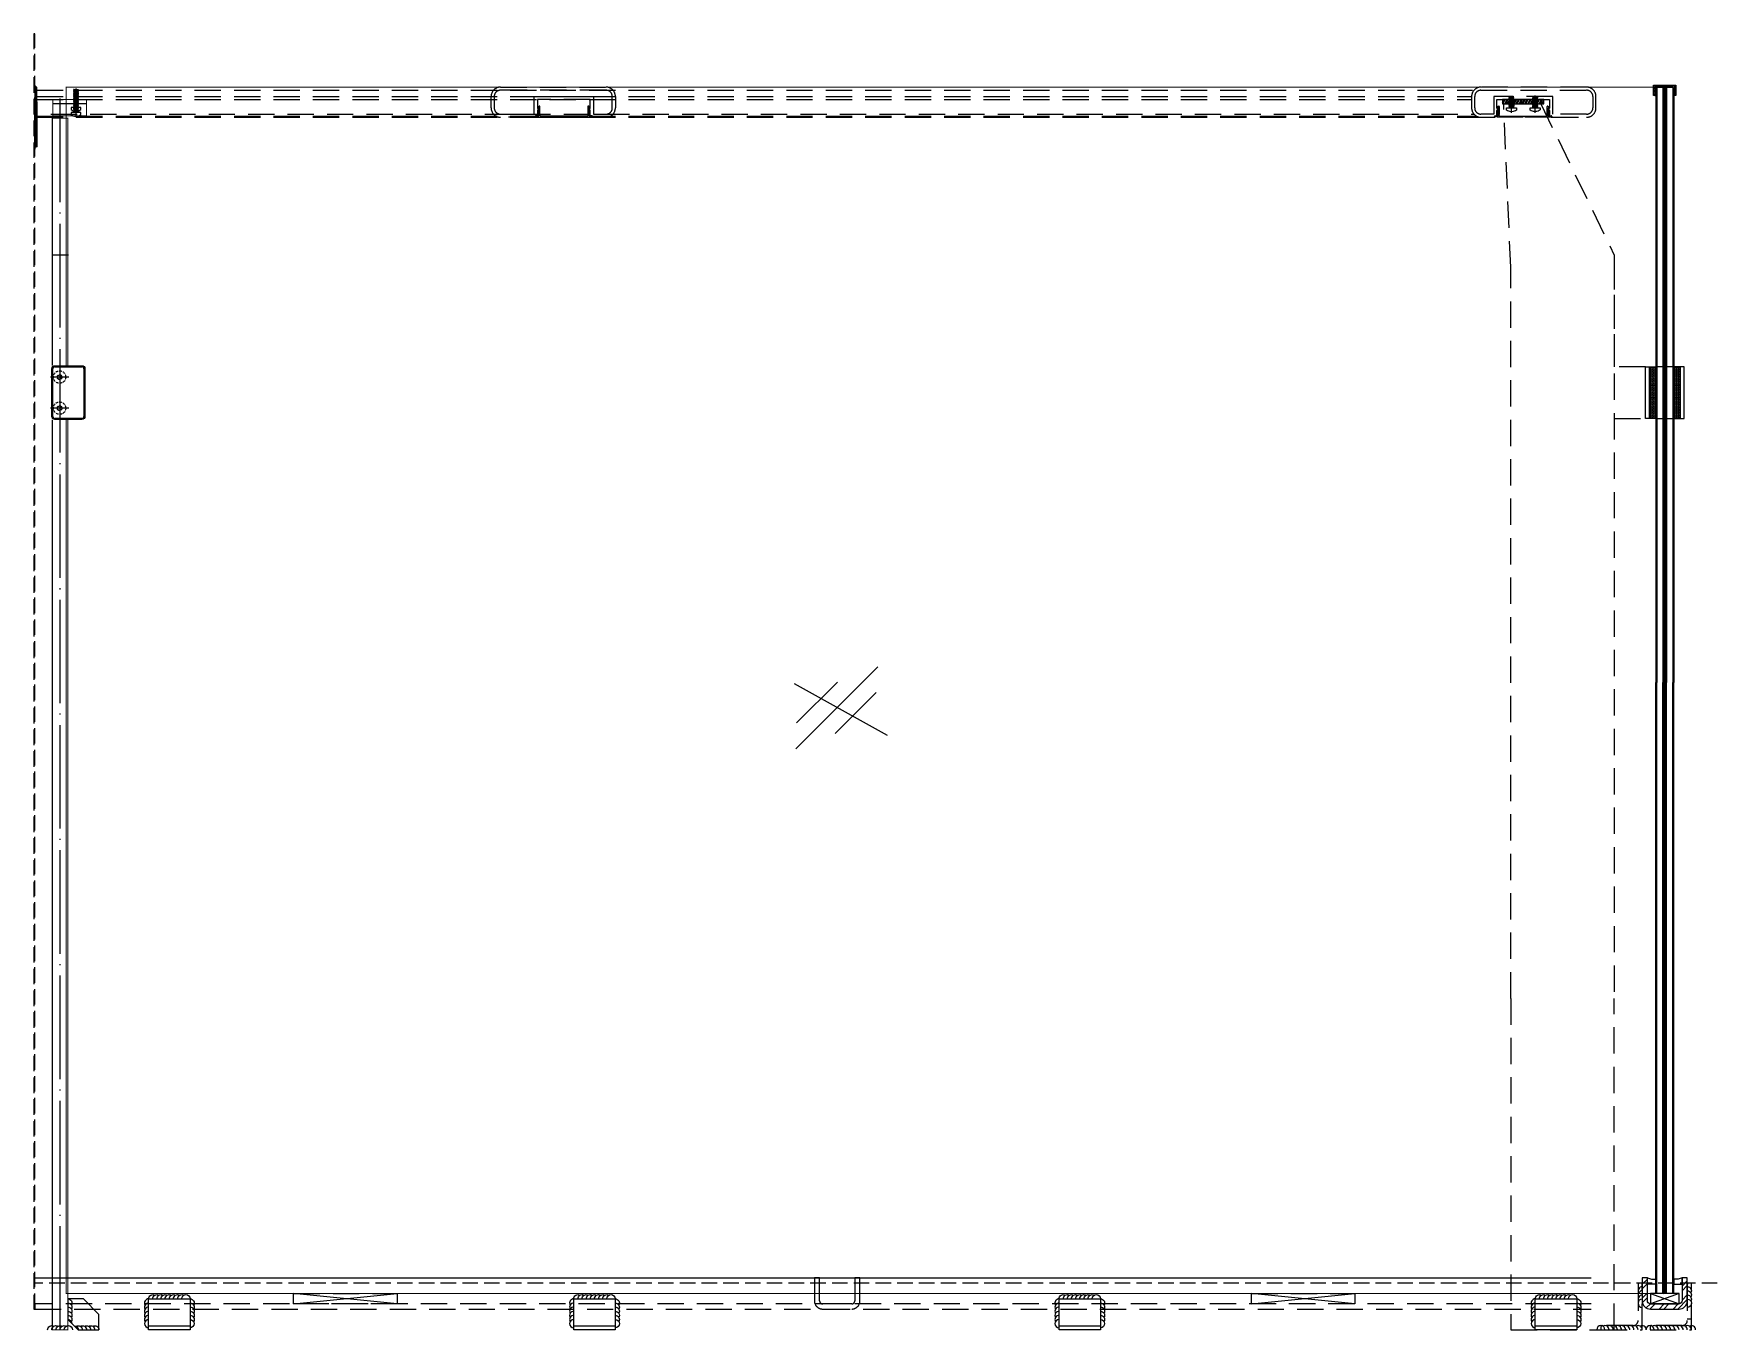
# Model space of a CAD drawing. Header units: millimetres. Extents: x -1 to 1625, y -1 to 1252.
import ezdxf

# ---------------------------------------------------------------- set-up
doc = ezdxf.new("R2010")
doc.units = ezdxf.units.MM
for name, pattern in [('CENTER', [2, 1.25, -0.25, 0.25, -0.25]), ('DASH', [0.35, 0.25, -0.1]), ('DASHED', [19.05, 12.7, -6.35]), ('DOTE', [2.42, 2, -0.2, 0.02, -0.2]), ('HIDDEN', [9.525, 6.35, -3.175])]:
    doc.linetypes.add(name, pattern=pattern)
for name, color, linetype in [('@F03_Section_Glass', 4, 'Continuous'), ('@F05_Section_Steel', 24, 'Continuous'), ('@F09_Submate', 8, 'Continuous'), ('@F17_Gridline_Other', 132, 'Continuous'), ('@F19_DIM', 7, 'Continuous'), ('@F20_Fill', 251, 'Continuous'), ('A-Wind', 4, 'Continuous'), ('DIM', 8, 'Continuous'), ('F01_Section_Alu.E', 92, 'Continuous'), ('F04_Section_Stone', 190, 'Continuous'), ('F06_Section_Steel', 24, 'Continuous'), ('F09_Submate', 8, 'Continuous'), ('F11_Hardware', 13, 'Continuous'), ('F25_Stru_Fill', 252, 'Continuous'), ('F57_Sign', 240, 'Continuous'), ('F58_Dote', 1, 'DOTE'), ('F_Submate_Other', 250, 'Continuous'), ('pj', 4, 'Continuous'), ('STEEL', 2, 'Continuous'), ('user', 7, 'Continuous'), ('WELD', 8, 'Continuous'), ('window', 54, 'Continuous'), ('XX', 6, 'DASHED'), ('ZX', 1, 'CENTER'), ('图框', 7, 'Continuous')]:
    doc.layers.add(name, color=color, linetype=linetype)
doc.layers.add('JY-11填充层', color=8, linetype='Continuous', lineweight=5)
doc.layers.add('虚线', color=6, linetype='HIDDEN', lineweight=13)
pattern_1 = [(45, (250.3, 34.97), (-112.25, 112.25), [])]
pattern_2 = [(45, (1175.3, 34.97), (-112.25, 112.25), [])]

# ---------------------------------------------------------------- blocks, each defined once
blk = doc.blocks.new('*U21')
at = {"layer": 'JY-11填充层'}
for centre, end in [((4, 0), 180), ((8, 0), 120), ((12, 0), 120), ((16, 0), 120), ((20, 0), 120), ((24, 0), 120)]:
    blk.add_arc(centre, 4, 0, end, dxfattribs=at)
blk = doc.blocks.new('*U13')
at = {"layer": 'JY-11填充层'}
for centre, end in [((4, 0), 180), ((8, 0), 120), ((12, 0), 120), ((16, 0), 120), ((20, 0), 120), ((24, 0), 120), ((28, 0), 120), ((32, 0), 120), ((36, 0), 120)]:
    blk.add_arc(centre, 4, 0, end, dxfattribs=at)
blk = doc.blocks.new('30角钢（平面）')
at = {"layer": '@F05_Section_Steel', "elevation": 0}
for points in [[(171496.2, -73616), (171496.2, -73586), (171456.2, -73586), (171456.2, -73616), (171496.2, -73616)], [(171496.2, -73612), (171496.2, -73612), (171456.2, -73612)]]:
    blk.add_lwpolyline(points, dxfattribs=at)
at = {"layer": 'JY-11填充层', "rotation": 90}
blk.add_blockref('*U21', (171456.2, -73614, 0), dxfattribs=at)
at = {"layer": 'JY-11填充层'}
blk.add_blockref('*U13', (171456.2, -73586, 0), dxfattribs=at)
at = {"layer": 'JY-11填充层', "xscale": -1, "rotation": 270}
blk.add_blockref('*U21', (171496.2, -73614, 0), dxfattribs=at)
blk = doc.blocks.new('A$C2D332B79')
at = {"layer": 'DIM', "linetype": 'DASHED', "ltscale": 450}
blk.add_line((7.2, 0), (358.3, 351.1), dxfattribs=at)
at = {"layer": 'DIM'}
for p, q in [((0, 279.9), (398.5, 58.2)), ((9.8, 110.5), (185.3, 286)), ((176.3, 65), (351.8, 240.6))]:
    blk.add_line(p, q, dxfattribs=at)
blk = doc.blocks.new('肋板')
at = {"layer": '@F05_Section_Steel', "elevation": 0}
blk.add_lwpolyline([(-135353.8, 59079.8), (-135373.8, 59079.8), (-135373.8, 59094.8), (-135358.8, 59109.8), (-135343.8, 59109.8), (-135343.8, 59089.8)], close=True, dxfattribs=at)
at = {"layer": 'WELD'}
for centre, start, end in [((-135343.8, 59105.8, 0), 90, 210), ((-135343.8, 59101.8, 0), 90, 210), ((-135343.8, 59101.8, 0), 90, 150), ((-135343.8, 59097.8, 0), 90, 210), ((-135343.8, 59093.8, 0), 90, 210), ((-135343.8, 59089.8, 0), 90, 210), ((-135343.8, 59085.8, 0), 90, 180), ((-135343.8, 59097.8, 0), 90, 150), ((-135343.8, 59093.8, 0), 90, 150), ((-135343.8, 59089.8, 0), 90, 150), ((-135343.8, 59085.8, 0), 90, 150), ((-135369.8, 59079.8, 0), 60, 180), ((-135365.8, 59079.8, 0), 60, 180), ((-135365.8, 59079.8, 0), 120, 180), ((-135361.8, 59079.8, 0), 60, 180), ((-135361.8, 59079.8, 0), 120, 180), ((-135357.8, 59079.8, 0), 60, 180), ((-135357.8, 59079.8, 0), 120, 180), ((-135353.8, 59079.8, 0), 60, 180), ((-135353.8, 59079.8, 0), 120, 180), ((-135349.8, 59079.8, 0), 90, 180), ((-135349.8, 59079.8, 0), 120, 180)]:
    blk.add_arc(centre, 4, start, end, dxfattribs=at)
blk = doc.blocks.new('*U26')
at = {"layer": 'A-Wind'}
for p, q in [((3, 0), (-3, 0)), ((-3, 0), (-3, -590)), ((3, 0), (4, -1)), ((3, 0), (3, -590)), ((12.5, 0), (6.5, 0)), ((6.5, 0), (6.5, -590)), ((12.5, 0), (13.5, -1)), ((12.5, 0), (12.5, -590)), ((-3, 0), (-4, -1)), ((-4, -1), (-4, -590)), ((4, -1), (4, -590)), ((5.5, -1), (4, -1)), ((6.5, 0), (5.5, -1)), ((5.5, -1), (5.5, -590)), ((13.5, -1), (13.5, -590))]:
    blk.add_line(p, q, dxfattribs=at)
at = {"layer": 'pj', "ltscale": 25, "const_width": 1.56}
blk.add_lwpolyline([(4.8, -1), (4.8, -590)], dxfattribs=at)
blk = doc.blocks.new('*U27')
at = {"layer": 'A-Wind'}
for p, q in [((3, 0), (-3, 0)), ((-3, 0), (-3, -575)), ((3, 0), (4, -1)), ((3, 0), (3, -575)), ((12.5, 0), (6.5, 0)), ((6.5, 0), (6.5, -575)), ((12.5, 0), (13.5, -1)), ((12.5, 0), (12.5, -575)), ((-3, 0), (-4, -1)), ((-4, -1), (-4, -575)), ((4, -1), (4, -575)), ((5.5, -1), (4, -1)), ((6.5, 0), (5.5, -1)), ((5.5, -1), (5.5, -575)), ((13.5, -1), (13.5, -575))]:
    blk.add_line(p, q, dxfattribs=at)
at = {"layer": 'pj', "ltscale": 25, "const_width": 1.56}
blk.add_lwpolyline([(4.8, -1), (4.8, -575)], dxfattribs=at)
blk = doc.blocks.new('U槽')
at = {"layer": '@F20_Fill'}
h = blk.add_hatch(dxfattribs=at)
h.set_pattern_fill('ANSI32', color=256, scale=2, style=0)
h.set_pattern_definition([(45, (0, 0), (-6.7352, 6.7352), []), (45, (4.49, 0), (-6.7352, 6.7352), [])])
h.paths.add_polyline_path([(-4.2, -22, -0.414214), (-7.2, -25), (-34.8, -25, -0.414214), (-37.8, -22), (-37.8, 0), (-42.8, 0), (-42.8, -22, 0.414214), (-34.8, -30), (-7.2, -30, 0.414214), (0.8, -22), (0.8, 0), (-4.2, 0)])
at = {"layer": '@F05_Section_Steel', "color": 8}
blk.add_lwpolyline([(-7.2, -15), (-34.8, -15), (-34.8, -25), (-7.2, -25)], close=True, dxfattribs=at)
for points in [[(-34.8, -15), (-7.2, -25)], [(-7.2, -15), (-34.8, -25)]]:
    blk.add_lwpolyline(points, dxfattribs=at)
at = {"layer": 'F06_Section_Steel'}
blk.add_lwpolyline([(0.8, -22), (0.8, 0), (-4.2, 0), (-4.2, -22, -0.414214), (-7.2, -25), (-34.8, -25, -0.414214), (-37.8, -22), (-37.8, 0), (-42.8, 0), (-42.8, -22, 0.414214), (-34.8, -30), (-7.2, -30, 0.414214)], format="xyb", close=True, dxfattribs=at)
blk = doc.blocks.new('*U22')
at = {"layer": 'F_Submate_Other', "color": 8, "extrusion": (7.4988e-33, 1.22465e-16, -1)}
for centre, end in [((-4, 0), 0), ((-8, 0), 300), ((-12, 0), 300), ((-16, 0), 300)]:
    blk.add_arc(centre, 4, 180, end, dxfattribs=at)
blk = doc.blocks.new('*U23')
at = {"layer": 'F_Submate_Other', "color": 8, "extrusion": (7.4988e-33, 1.22465e-16, -1)}
for centre, end in [((-4, 0), 0), ((-8, 0), 300), ((-12, 0), 300), ((-16, 0), 300), ((-20, 0), 300), ((-24, 0), 300), ((-28, 0), 300), ((-32, 0), 300), ((-36, 0), 300), ((-40, 0), 300), ((-44, 0), 300)]:
    blk.add_arc(centre, 4, 180, end, dxfattribs=at)
blk = doc.blocks.new('*U24')
at = {"layer": 'JY-11填充层'}
for centre, end in [((4, 0), 180), ((8, 0), 120), ((12, 0), 120), ((16, 0), 120), ((20, 0), 120)]:
    blk.add_arc(centre, 4, 0, end, dxfattribs=at)
blk = doc.blocks.new('*U25')
at = {"layer": 'pj'}
for p, q in [((-2.1, 0), (-2.1, -0.5)), ((-2.5, -0.8), (2.5, -0.4)), ((-2.5, -0.8), (2.5, -0.4)), ((-2.1, -0.5), (-2.5, -0.8)), ((-2.5, -0.8), (-2.5, -0.8)), ((-2.5, -0.8), (-2.1, -1.1)), ((-2.5, -1.6), (2.5, -1.2)), ((-2.5, -1.6), (2.5, -1.2)), ((-2.1, -1.3), (-2.5, -1.6)), ((-2.5, -1.6), (-2.5, -1.6)), ((-2.5, -1.6), (-2.1, -1.9)), ((-2.5, -2.4), (2.5, -2)), ((-2.5, -2.4), (2.5, -2)), ((-2.5, -2.4), (-2.1, -2.1)), ((-2.1, -2.7), (-2.5, -2.4)), ((-2.5, -2.4), (-2.5, -2.4)), ((-2.5, -3.2), (2.5, -2.8)), ((-2.5, -3.2), (2.5, -2.8)), ((-2.5, -3.2), (-2.1, -2.9)), ((-2.5, -3.2), (-2.5, -3.2)), ((-2.1, -3.5), (-2.5, -3.2)), ((-2.5, -4), (2.5, -3.6)), ((-2.5, -4), (2.5, -3.6)), ((-2.5, -4), (-2.1, -3.7)), ((-2.5, -4), (-2.5, -4)), ((-2.1, -4.3), (-2.5, -4)), ((-2.5, -4.8), (2.5, -4.4)), ((-2.5, -4.8), (2.5, -4.4)), ((-2.5, -4.8), (-2.1, -4.5)), ((-2.5, -4.8), (-2.5, -4.8)), ((-2.1, -5.1), (-2.5, -4.8)), ((-2.5, -5.6), (2.5, -5.2)), ((-2.5, -5.6), (2.5, -5.2)), ((-2.5, -5.6), (-2.1, -5.3)), ((-2.5, -5.6), (-2.5, -5.6)), ((-2.1, -5.9), (-2.5, -5.6)), ((-2.5, -6.4), (2.5, -6)), ((-2.5, -6.4), (2.5, -6)), ((-2.5, -6.4), (-2.1, -6.1)), ((-2.5, -6.4), (-2.5, -6.4)), ((-2.1, -6.7), (-2.5, -6.4)), ((-2.5, -7.2), (2.5, -6.8)), ((-2.5, -7.2), (2.5, -6.8)), ((-2.5, -7.2), (-2.1, -6.9)), ((-2.5, -7.2), (-2.5, -7.2)), ((-2.1, -7.5), (-2.5, -7.2)), ((-2.5, -8), (2.5, -7.6)), ((-2.5, -8), (2.5, -7.6)), ((-2.5, -8), (-2.1, -7.7)), ((-2.1, -8.3), (-2.5, -8)), ((-2.5, -8), (-2.5, -8)), ((-2.5, -8.8), (2.5, -8.4)), ((-2.5, -8.8), (2.5, -8.4)), ((-2.1, -8.5), (-2.5, -8.8)), ((-2.5, -8.8), (-2.5, -8.8)), ((-2.5, -8.8), (-2.1, -9.1)), ((-2.5, -9.6), (2.5, -9.2)), ((-2.5, -9.6), (2.5, -9.2)), ((-2.1, -9.3), (-2.5, -9.6)), ((-2.5, -9.6), (-2.5, -9.6)), ((-2.5, -9.6), (-2.1, -9.9)), ((-2.5, -10.4), (2.5, -10)), ((-2.5, -10.4), (2.5, -10)), ((-2.5, -10.4), (-2.1, -10.1)), ((-2.1, -10.7), (-2.5, -10.4)), ((-2.5, -10.4), (-2.5, -10.4)), ((-2.1, -0.5), (2.1, -0.1)), ((-2.1, -1.1), (2.1, -0.7)), ((-2.1, -1.3), (2.1, -0.9)), ((-2.1, -1.1), (-2.1, -1.3)), ((-2.1, -1.9), (2.1, -1.5)), ((-2.1, -2.1), (2.1, -1.7)), ((-2.1, -1.9), (-2.1, -2)), ((-2.1, -2.1), (-2.1, -2)), ((-2.1, -2.7), (2.1, -2.3)), ((-2.1, -2.9), (2.1, -2.5)), ((-2.1, -2.7), (-2.1, -2.8)), ((-2.1, -2.9), (-2.1, -2.8)), ((-2.1, -3.5), (2.1, -3.1)), ((-2.1, -3.7), (2.1, -3.3)), ((-2.1, -3.5), (-2.1, -3.6)), ((-2.1, -3.7), (-2.1, -3.6)), ((-2.1, -4.3), (2.1, -3.9)), ((-2.1, -4.5), (2.1, -4.1)), ((-2.1, -4.3), (-2.1, -4.4)), ((-2.1, -4.5), (-2.1, -4.4)), ((-2.1, -5.1), (2.1, -4.7)), ((-2.1, -5.3), (2.1, -4.9)), ((-2.1, -5.1), (-2.1, -5.2)), ((-2.1, -5.3), (-2.1, -5.2)), ((-2.1, -5.9), (2.1, -5.5)), ((-2.1, -6.1), (2.1, -5.7)), ((-2.1, -5.9), (-2.1, -6)), ((-2.1, -6.1), (-2.1, -6)), ((-2.1, -6.7), (2.1, -6.3)), ((-2.1, -6.9), (2.1, -6.5)), ((-2.1, -6.7), (-2.1, -6.8)), ((-2.1, -6.9), (-2.1, -6.8)), ((-2.1, -7.5), (2.1, -7.1)), ((-2.1, -7.7), (2.1, -7.3)), ((-2.1, -7.7), (-2.1, -7.5)), ((-2.1, -8.3), (2.1, -7.9)), ((-2.1, -8.5), (2.1, -8.1)), ((-2.1, -8.4), (-2.1, -8.3)), ((-2.1, -8.4), (-2.1, -8.5)), ((-2.1, -9.1), (2.1, -8.7)), ((-2.1, -9.3), (2.1, -8.9)), ((-2.1, -9.1), (-2.1, -9.3)), ((-2.1, -9.9), (2.1, -9.5)), ((-2.1, -10.1), (2.1, -9.7)), ((-2.1, -9.9), (-2.1, -10)), ((-2.1, -10.1), (-2.1, -10)), ((-2.1, -10.7), (2.1, -10.3)), ((-2.1, -10.8), (-2.1, -10.7)), ((2.5, -10.8), (-2.1, -10.8)), ((-0.9, -10.8), (2.1, -10.5)), ((1.8, -10.8), (2.5, -10.8)), ((2.1, 0), (2.1, -0.1)), ((2.1, -0.1), (2.5, -0.4)), ((2.5, -0.4), (2.1, -0.7)), ((2.1, -0.7), (2.1, -0.9)), ((2.1, -0.9), (2.5, -1.2)), ((2.5, -1.2), (2.1, -1.5)), ((2.1, -1.5), (2.1, -1.6)), ((2.1, -1.7), (2.1, -1.6)), ((2.5, -2), (2.1, -1.7)), ((2.1, -2.3), (2.5, -2)), ((2.1, -2.3), (2.1, -2.4)), ((2.1, -2.5), (2.1, -2.4)), ((2.5, -2.8), (2.1, -2.5)), ((2.1, -3.1), (2.5, -2.8)), ((2.1, -3.1), (2.1, -3.2)), ((2.1, -3.3), (2.1, -3.2)), ((2.5, -3.6), (2.1, -3.3)), ((2.1, -3.9), (2.5, -3.6)), ((2.1, -3.9), (2.1, -4)), ((2.1, -4.1), (2.1, -4)), ((2.5, -4.4), (2.1, -4.1)), ((2.1, -4.7), (2.5, -4.4)), ((2.1, -4.7), (2.1, -4.8)), ((2.1, -4.9), (2.1, -4.8)), ((2.5, -5.2), (2.1, -4.9)), ((2.1, -5.5), (2.5, -5.2)), ((2.1, -5.5), (2.1, -5.6)), ((2.1, -5.7), (2.1, -5.6)), ((2.5, -6), (2.1, -5.7)), ((2.1, -6.3), (2.5, -6)), ((2.1, -6.3), (2.1, -6.4)), ((2.1, -6.5), (2.1, -6.4)), ((2.5, -6.8), (2.1, -6.5)), ((2.1, -7.1), (2.5, -6.8)), ((2.1, -7.3), (2.1, -7.1)), ((2.5, -7.6), (2.1, -7.3)), ((2.1, -7.9), (2.5, -7.6)), ((2.1, -8), (2.1, -7.9)), ((2.1, -8), (2.1, -8.1)), ((2.1, -8.1), (2.5, -8.4)), ((2.5, -8.4), (2.1, -8.7)), ((2.1, -8.7), (2.1, -8.9)), ((2.1, -8.9), (2.5, -9.2)), ((2.5, -9.2), (2.1, -9.5)), ((2.1, -9.5), (2.1, -9.6)), ((2.1, -9.7), (2.1, -9.6)), ((2.5, -10), (2.1, -9.7)), ((2.1, -10.3), (2.5, -10)), ((2.1, -10.5), (2.1, -10.3)), ((2.5, -10.8), (2.1, -10.5)), ((2.5, -0.4), (2.5, -0.4)), ((2.5, -1.2), (2.5, -1.2)), ((2.5, -2), (2.5, -2)), ((2.5, -2.8), (2.5, -2.8)), ((2.5, -3.6), (2.5, -3.6)), ((2.5, -4.4), (2.5, -4.4)), ((2.5, -5.2), (2.5, -5.2)), ((2.5, -6), (2.5, -6)), ((2.5, -6.8), (2.5, -6.8)), ((2.5, -7.6), (2.5, -7.6)), ((2.5, -8.4), (2.5, -8.4)), ((2.5, -9.2), (2.5, -9.2)), ((2.5, -10), (2.5, -10)), ((2.5, -10.8), (2.5, -10.8))]:
    blk.add_line(p, q, dxfattribs=at)
blk.add_lwpolyline([(-4.8, 2.1), (-4.8, 0), (4.8, 0), (4.8, 2.1, 0.148437), (0.4, 3.7), (0.4, 3.5), (-0.4, 3.5), (-0.4, 3.7, 0.148437)], format="xyb", close=True, dxfattribs=at)
at = {"layer": 'ZX', "ltscale": 0.1}
blk.add_line((0, 4.7), (0, -11.8), dxfattribs=at)
blk = doc.blocks.new('*U16')
at = {"layer": 'pj'}
for p, q in [((-2.1, 0), (-2.1, -0.5)), ((-2.5, -0.8), (2.5, -0.4)), ((-2.5, -0.8), (2.5, -0.4)), ((-2.1, -0.5), (-2.5, -0.8)), ((-2.5, -0.8), (-2.5, -0.8)), ((-2.5, -0.8), (-2.1, -1.1)), ((-2.5, -1.6), (2.5, -1.2)), ((-2.5, -1.6), (2.5, -1.2)), ((-2.1, -1.3), (-2.5, -1.6)), ((-2.5, -1.6), (-2.5, -1.6)), ((-2.5, -1.6), (-2.1, -1.9)), ((-2.5, -2.4), (2.5, -2)), ((-2.5, -2.4), (2.5, -2)), ((-2.5, -2.4), (-2.1, -2.1)), ((-2.1, -2.7), (-2.5, -2.4)), ((-2.5, -2.4), (-2.5, -2.4)), ((-2.5, -3.2), (2.5, -2.8)), ((-2.5, -3.2), (2.5, -2.8)), ((-2.5, -3.2), (-2.1, -2.9)), ((-2.5, -3.2), (-2.5, -3.2)), ((-2.1, -3.5), (-2.5, -3.2)), ((-2.5, -4), (2.5, -3.6)), ((-2.5, -4), (2.5, -3.6)), ((-2.5, -4), (-2.1, -3.7)), ((-2.5, -4), (-2.5, -4)), ((-2.1, -4.3), (-2.5, -4)), ((-2.5, -4.8), (2.5, -4.4)), ((-2.5, -4.8), (2.5, -4.4)), ((-2.5, -4.8), (-2.1, -4.5)), ((-2.5, -4.8), (-2.5, -4.8)), ((-2.1, -5.1), (-2.5, -4.8)), ((-2.5, -5.6), (2.5, -5.2)), ((-2.5, -5.6), (2.5, -5.2)), ((-2.5, -5.6), (-2.1, -5.3)), ((-2.5, -5.6), (-2.5, -5.6)), ((-2.1, -5.9), (-2.5, -5.6)), ((-2.5, -6.4), (2.5, -6)), ((-2.5, -6.4), (2.5, -6)), ((-2.5, -6.4), (-2.1, -6.1)), ((-2.5, -6.4), (-2.5, -6.4)), ((-2.1, -6.7), (-2.5, -6.4)), ((-2.5, -7.2), (2.5, -6.8)), ((-2.5, -7.2), (2.5, -6.8)), ((-2.5, -7.2), (-2.1, -6.9)), ((-2.5, -7.2), (-2.5, -7.2)), ((-2.1, -7.5), (-2.5, -7.2)), ((-2.5, -8), (2.5, -7.6)), ((-2.5, -8), (2.5, -7.6)), ((-2.5, -8), (-2.1, -7.7)), ((-2.5, -8), (-2.5, -8)), ((-2.1, -8.3), (-2.5, -8)), ((-2.5, -8.8), (2.5, -8.4)), ((-2.5, -8.8), (2.5, -8.4)), ((-2.5, -8.8), (-2.1, -8.5)), ((-2.5, -8.8), (-2.5, -8.8)), ((-2.1, -9.1), (-2.5, -8.8)), ((-2.5, -9.6), (2.5, -9.2)), ((-2.5, -9.6), (2.5, -9.2)), ((-2.5, -9.6), (-2.1, -9.3)), ((-2.5, -9.6), (-2.5, -9.6)), ((-2.1, -9.9), (-2.5, -9.6)), ((-2.5, -10.4), (2.5, -10)), ((-2.5, -10.4), (2.5, -10)), ((-2.5, -10.4), (-2.1, -10.1)), ((-2.5, -10.4), (-2.5, -10.4)), ((-2.1, -10.7), (-2.5, -10.4)), ((-2.5, -11.2), (2.5, -10.8)), ((-2.5, -11.2), (2.5, -10.8)), ((-2.5, -11.2), (-2.1, -10.9)), ((-2.5, -11.2), (-2.5, -11.2)), ((-2.1, -11.5), (-2.5, -11.2)), ((-2.5, -12), (2.5, -11.6)), ((-2.5, -12), (2.5, -11.6)), ((-2.5, -12), (-2.1, -11.7)), ((-2.5, -12), (-2.5, -12)), ((-2.1, -12.3), (-2.5, -12)), ((-2.5, -12.8), (2.5, -12.4)), ((-2.5, -12.8), (2.5, -12.4)), ((-2.5, -12.8), (-2.1, -12.5)), ((-2.5, -12.8), (-2.5, -12.8)), ((-2.1, -13.1), (-2.5, -12.8)), ((-2.5, -13.6), (2.5, -13.2)), ((-2.5, -13.6), (2.5, -13.2)), ((-2.5, -13.6), (-2.1, -13.3)), ((-2.5, -13.6), (-2.5, -13.6)), ((-2.1, -13.9), (-2.5, -13.6)), ((-2.5, -14.4), (2.5, -14)), ((-2.5, -14.4), (2.5, -14)), ((-2.5, -14.4), (-2.1, -14.1)), ((-2.1, -14.7), (-2.5, -14.4)), ((-2.5, -14.4), (-2.5, -14.4)), ((-2.5, -15.2), (2.5, -14.8)), ((-2.5, -15.2), (2.5, -14.8)), ((-2.1, -14.9), (-2.5, -15.2)), ((-2.5, -15.2), (-2.5, -15.2)), ((-2.5, -15.2), (-2.1, -15.5)), ((-2.5, -16), (2.5, -15.6)), ((-2.5, -16), (2.5, -15.6)), ((-2.1, -15.7), (-2.5, -16)), ((-2.5, -16), (-2.5, -16)), ((-2.5, -16), (-2.1, -16.3)), ((-2.1, -0.5), (2.1, -0.1)), ((-2.1, -1.1), (2.1, -0.7)), ((-2.1, -1.3), (2.1, -0.9)), ((-2.1, -1.1), (-2.1, -1.3)), ((-2.1, -1.9), (2.1, -1.5)), ((-2.1, -2.1), (2.1, -1.7)), ((-2.1, -1.9), (-2.1, -2)), ((-2.1, -2.1), (-2.1, -2)), ((-2.1, -2.7), (2.1, -2.3)), ((-2.1, -2.9), (2.1, -2.5)), ((-2.1, -2.7), (-2.1, -2.8)), ((-2.1, -2.9), (-2.1, -2.8)), ((-2.1, -3.5), (2.1, -3.1)), ((-2.1, -3.7), (2.1, -3.3)), ((-2.1, -3.5), (-2.1, -3.6)), ((-2.1, -3.7), (-2.1, -3.6)), ((-2.1, -4.3), (2.1, -3.9)), ((-2.1, -4.5), (2.1, -4.1)), ((-2.1, -4.3), (-2.1, -4.4)), ((-2.1, -4.5), (-2.1, -4.4)), ((-2.1, -5.1), (2.1, -4.7)), ((-2.1, -5.3), (2.1, -4.9)), ((-2.1, -5.1), (-2.1, -5.2)), ((-2.1, -5.3), (-2.1, -5.2)), ((-2.1, -5.9), (2.1, -5.5)), ((-2.1, -6.1), (2.1, -5.7)), ((-2.1, -5.9), (-2.1, -6)), ((-2.1, -6.1), (-2.1, -6)), ((-2.1, -6.7), (2.1, -6.3)), ((-2.1, -6.9), (2.1, -6.5)), ((-2.1, -6.7), (-2.1, -6.8)), ((-2.1, -6.9), (-2.1, -6.8)), ((-2.1, -7.5), (2.1, -7.1)), ((-2.1, -7.7), (2.1, -7.3)), ((-2.1, -7.5), (-2.1, -7.6)), ((-2.1, -7.7), (-2.1, -7.6)), ((-2.1, -8.3), (2.1, -7.9)), ((-2.1, -8.5), (2.1, -8.1)), ((-2.1, -8.3), (-2.1, -8.4)), ((-2.1, -8.5), (-2.1, -8.4)), ((-2.1, -9.1), (2.1, -8.7)), ((-2.1, -9.3), (2.1, -8.9)), ((-2.1, -9.1), (-2.1, -9.2)), ((-2.1, -9.3), (-2.1, -9.2)), ((-2.1, -9.9), (2.1, -9.5)), ((-2.1, -10.1), (2.1, -9.7)), ((-2.1, -9.9), (-2.1, -10)), ((-2.1, -10.1), (-2.1, -10)), ((-2.1, -10.7), (2.1, -10.3)), ((-2.1, -10.9), (2.1, -10.5)), ((-2.1, -10.7), (-2.1, -10.8)), ((-2.1, -10.9), (-2.1, -10.8)), ((-2.1, -11.5), (2.1, -11.1)), ((-2.1, -11.7), (2.1, -11.3)), ((-2.1, -11.5), (-2.1, -11.6)), ((-2.1, -11.7), (-2.1, -11.6)), ((-2.1, -12.3), (2.1, -11.9)), ((-2.1, -12.5), (2.1, -12.1)), ((-2.1, -12.3), (-2.1, -12.4)), ((-2.1, -12.5), (-2.1, -12.4)), ((-2.1, -13.1), (2.1, -12.7)), ((-2.1, -13.3), (2.1, -12.9)), ((-2.1, -13.1), (-2.1, -13.2)), ((-2.1, -13.3), (-2.1, -13.2)), ((-2.1, -13.9), (2.1, -13.5)), ((-2.1, -14.1), (2.1, -13.7)), ((-2.1, -14.1), (-2.1, -13.9)), ((-2.1, -14.7), (2.1, -14.3)), ((-2.1, -14.9), (2.1, -14.5)), ((-2.1, -14.8), (-2.1, -14.7)), ((-2.1, -14.8), (-2.1, -14.9)), ((-2.1, -15.5), (2.1, -15.1)), ((-2.1, -15.7), (2.1, -15.3)), ((-2.1, -15.5), (-2.1, -15.7)), ((-2.1, -16.3), (2.1, -15.9)), ((-2.1, -16.5), (2.1, -16.1)), ((2.1, 0), (2.1, -0.1)), ((2.1, -0.1), (2.5, -0.4)), ((2.5, -0.4), (2.1, -0.7)), ((2.1, -0.7), (2.1, -0.9)), ((2.1, -0.9), (2.5, -1.2)), ((2.5, -1.2), (2.1, -1.5)), ((2.1, -1.5), (2.1, -1.6)), ((2.1, -1.7), (2.1, -1.6)), ((2.5, -2), (2.1, -1.7)), ((2.1, -2.3), (2.5, -2)), ((2.1, -2.3), (2.1, -2.4)), ((2.1, -2.5), (2.1, -2.4)), ((2.5, -2.8), (2.1, -2.5)), ((2.1, -3.1), (2.5, -2.8)), ((2.1, -3.1), (2.1, -3.2)), ((2.1, -3.3), (2.1, -3.2)), ((2.5, -3.6), (2.1, -3.3)), ((2.1, -3.9), (2.5, -3.6)), ((2.1, -3.9), (2.1, -4)), ((2.1, -4.1), (2.1, -4)), ((2.5, -4.4), (2.1, -4.1)), ((2.1, -4.7), (2.5, -4.4)), ((2.1, -4.7), (2.1, -4.8)), ((2.1, -4.9), (2.1, -4.8)), ((2.5, -5.2), (2.1, -4.9)), ((2.1, -5.5), (2.5, -5.2)), ((2.1, -5.5), (2.1, -5.6)), ((2.1, -5.7), (2.1, -5.6)), ((2.5, -6), (2.1, -5.7)), ((2.1, -6.3), (2.5, -6)), ((2.1, -6.3), (2.1, -6.4)), ((2.1, -6.5), (2.1, -6.4)), ((2.5, -6.8), (2.1, -6.5)), ((2.1, -7.1), (2.5, -6.8)), ((2.1, -7.1), (2.1, -7.2)), ((2.1, -7.3), (2.1, -7.2)), ((2.5, -7.6), (2.1, -7.3)), ((2.1, -7.9), (2.5, -7.6)), ((2.1, -7.9), (2.1, -8)), ((2.1, -8.1), (2.1, -8)), ((2.5, -8.4), (2.1, -8.1)), ((2.1, -8.7), (2.5, -8.4)), ((2.1, -8.7), (2.1, -8.8)), ((2.1, -8.9), (2.1, -8.8)), ((2.5, -9.2), (2.1, -8.9)), ((2.1, -9.5), (2.5, -9.2)), ((2.1, -9.5), (2.1, -9.6)), ((2.1, -9.7), (2.1, -9.6)), ((2.5, -10), (2.1, -9.7)), ((2.1, -10.3), (2.5, -10)), ((2.1, -10.3), (2.1, -10.4)), ((2.1, -10.5), (2.1, -10.4)), ((2.5, -10.8), (2.1, -10.5)), ((2.1, -11.1), (2.5, -10.8)), ((2.1, -11.1), (2.1, -11.2)), ((2.1, -11.3), (2.1, -11.2)), ((2.5, -11.6), (2.1, -11.3)), ((2.1, -11.9), (2.5, -11.6)), ((2.1, -11.9), (2.1, -12)), ((2.1, -12.1), (2.1, -12)), ((2.5, -12.4), (2.1, -12.1)), ((2.1, -12.7), (2.5, -12.4)), ((2.1, -12.7), (2.1, -12.8)), ((2.1, -12.9), (2.1, -12.8)), ((2.5, -13.2), (2.1, -12.9)), ((2.1, -13.5), (2.5, -13.2)), ((2.1, -13.7), (2.1, -13.5)), ((2.5, -14), (2.1, -13.7)), ((2.1, -14.3), (2.5, -14)), ((2.1, -14.4), (2.1, -14.3)), ((2.1, -14.4), (2.1, -14.5)), ((2.1, -14.5), (2.5, -14.8)), ((2.5, -14.8), (2.1, -15.1)), ((2.1, -15.1), (2.1, -15.3)), ((2.1, -15.3), (2.5, -15.6)), ((2.5, -15.6), (2.1, -15.9)), ((2.1, -15.9), (2.1, -16)), ((2.1, -16.1), (2.1, -16)), ((2.5, -16.4), (2.1, -16.1)), ((2.5, -0.4), (2.5, -0.4)), ((2.5, -1.2), (2.5, -1.2)), ((2.5, -2), (2.5, -2)), ((2.5, -2.8), (2.5, -2.8)), ((2.5, -3.6), (2.5, -3.6)), ((2.5, -4.4), (2.5, -4.4)), ((2.5, -5.2), (2.5, -5.2)), ((2.5, -6), (2.5, -6)), ((2.5, -6.8), (2.5, -6.8)), ((2.5, -7.6), (2.5, -7.6)), ((2.5, -8.4), (2.5, -8.4)), ((2.5, -9.2), (2.5, -9.2)), ((2.5, -10), (2.5, -10)), ((2.5, -10.8), (2.5, -10.8)), ((2.5, -11.6), (2.5, -11.6)), ((2.5, -12.4), (2.5, -12.4)), ((2.5, -13.2), (2.5, -13.2)), ((2.5, -14), (2.5, -14)), ((2.5, -14.8), (2.5, -14.8)), ((2.5, -15.6), (2.5, -15.6)), ((-2.5, -16.8), (2.5, -16.4)), ((-2.5, -16.8), (2.5, -16.4)), ((-2.5, -16.8), (-2.1, -16.5)), ((-2.1, -17.1), (-2.5, -16.8)), ((-2.5, -16.8), (-2.5, -16.8)), ((-2.1, -16.3), (-2.1, -16.4)), ((-2.1, -16.5), (-2.1, -16.4)), ((-2.1, -17.1), (2.1, -16.7)), ((-2.1, -17.2), (-2.1, -17.1)), ((2.5, -17.2), (-2.1, -17.2)), ((-0.9, -17.2), (2.1, -16.9)), ((1.8, -17.2), (2.5, -17.2)), ((2.1, -16.7), (2.5, -16.4)), ((2.1, -16.9), (2.1, -16.7)), ((2.5, -17.2), (2.1, -16.9)), ((2.5, -16.4), (2.5, -16.4)), ((2.5, -17.2), (2.5, -17.2))]:
    blk.add_line(p, q, dxfattribs=at)
blk.add_lwpolyline([(-4.8, 2.1), (-4.8, 0), (4.8, 0), (4.8, 2.1, 0.148437), (0.4, 3.7), (0.4, 3.5), (-0.4, 3.5), (-0.4, 3.7, 0.148437)], format="xyb", close=True, dxfattribs=at)
at = {"layer": 'ZX', "ltscale": 0.1}
blk.add_line((0, 4.7), (0, -18.2), dxfattribs=at)

msp = doc.modelspace()

# ---------------------------------------------------------------- hatches: boundary and pattern name
at = {"layer": 'F09_Submate', "linetype": 'ByBlock'}
h = msp.add_hatch(dxfattribs=at)
h.set_pattern_fill('DOTS', color=8, scale=0.75, style=0)
h.set_pattern_definition([(0, (-4771473.8043, -2191956.4962), (0.5953125, 1.190625), [0, -1.190625])])
edge = h.paths.add_edge_path()
edge.add_arc((2.3, 1140.2), 2, 90, 179.9327)
edge.add_line((0.3, 1140.2), (0.3, 1200))
edge.add_line((0.3, 1200), (0.3, 1202))
edge.add_arc((2.3, 1202), 2, 180, 270)
edge.add_line((2.3, 1200), (2.3, 1142.2))
h = msp.add_hatch(dxfattribs=at)
h.set_pattern_fill('DOTS', color=8, scale=0.75, style=0)
h.set_pattern_definition([(0, (-4771473.8043, -2191956.496), (0.5953125, 1.190625), [0, -1.190625])])
edge = h.paths.add_edge_path()
edge.add_arc((2.3, 1140.2), 2, 90, 179.9327)
edge.add_line((0.3, 1140.2), (0.3, 1200))
edge.add_line((0.3, 1200), (0.3, 1202))
edge.add_arc((2.3, 1202), 2, 180, 270)
edge.add_line((2.3, 1200), (2.3, 1142.2))
at = {"layer": 'JY-11填充层'}
h = msp.add_hatch(dxfattribs=at)
h.set_pattern_fill('ANSI32', color=256, scale=0.5, angle=14.5207)
h.set_pattern_definition([(59.520711255, (-4782852.361, -2156854.744), (-2.0521911797, 1.2078339805), []), (59.520711255, (-4782851.2744, -2156854.4626), (-2.0521911797, 1.2078339805), [])])
h.paths.add_polyline_path([(1417.8, 1187.9), (1457.8, 1187.9), (1457.8, 1183.9), (1417.8, 1183.9)])
at = {"layer": 'JY-11填充层', "ltscale": 10}
h = msp.add_hatch(dxfattribs=at)
h.set_pattern_fill('ANSI32', color=256, scale=0.5)
h.set_pattern_definition([(45, (-4782525.8918, -2161964.0965), (-1.6837980227, 1.6837980227), []), (45, (-4782524.7693, -2161964.0965), (-1.6837980227, 1.6837980227), [])])
h.paths.add_polyline_path([(1585.3, 1202), (1563.8, 1202), (1563.8, 1192), (1564.8, 1192), (1564.8, 1201), (1584.3, 1201), (1584.3, 1191.8), (1585.3, 1192)])
at = {"layer": 'JY-11填充层'}
h = msp.add_hatch(dxfattribs=at)
h.set_pattern_fill('ANSI31', color=256, scale=100)
h.set_pattern_definition(pattern_1)
h.paths.add_polyline_path([(250.3, 35), (300.3, 30), (350.3, 35)])
h = msp.add_hatch(dxfattribs=at)
h.set_pattern_fill('ANSI31', color=256, scale=100)
h.set_pattern_definition(pattern_2)
h.paths.add_polyline_path([(1175.3, 35), (1225.3, 30), (1275.3, 35)])
h = msp.add_hatch(dxfattribs=at)
h.set_pattern_fill('ANSI31', color=256, scale=100)
h.set_pattern_definition(pattern_1)
h.paths.add_polyline_path([(250.3, 25), (300.3, 30), (350.3, 25)])
h = msp.add_hatch(dxfattribs=at)
h.set_pattern_fill('ANSI31', color=256, scale=100)
h.set_pattern_definition(pattern_2)
h.paths.add_polyline_path([(1175.3, 25), (1225.3, 30), (1275.3, 25)])
at = {"layer": 'user', "linetype": 'Continuous'}
h = msp.add_hatch(dxfattribs=at)
h.set_pattern_fill('DOTS', color=4, scale=0.5, style=0)
h.set_pattern_definition([(180, (2518.2498, -180.02975), (-0.396875, 0.79375), [0, -0.79375])])
h.paths.add_polyline_path([(1559.8, 930), (1565.8, 930), (1565.8, 880), (1559.8, 880)])
h = msp.add_hatch(dxfattribs=at)
h.set_pattern_fill('DOTS', color=4, scale=0.5, style=0)
h.set_pattern_definition([(7e-15, (2635.7698, -180.02975), (0.396875, 0.79375), [0, -0.79375])])
h.paths.add_polyline_path([(1583.3, 930), (1589.3, 930), (1589.3, 880), (1583.3, 880)])

# ---------------------------------------------------------------- linework, layer by layer
at = {"color": 1, "ltscale": 10}
msp.add_line((1600.3, 10.3, 0), (1596.3, 10.3, 0), dxfattribs=at)
at = {"lineweight": -2, "ltscale": 0.1, "elevation": 0}
msp.add_lwpolyline([(45.8, 879), (19.8, 879, -0.414214), (16.8, 882), (16.8, 928, -0.414214), (19.8, 931), (45.8, 931, -0.414214), (48.8, 928), (48.8, 882, -0.414214)], format="xyb", close=True, dxfattribs=at)
at = {"color": 8, "elevation": 0}
for points in [[(1557.8, 50, 0.108138), (1565.8, 48.9), (1565.8, 43.9), (1557.8, 43.9)], [(1591.3, 50, -0.108138), (1583.3, 48.9), (1583.3, 43.9), (1591.3, 43.9)]]:
    msp.add_lwpolyline(points, format="xyb", close=True, dxfattribs=at)
at = {"layer": '@F03_Section_Glass', "const_width": 1, "elevation": 0}
msp.add_lwpolyline([(30.8, 931), (30.8, 1200), (1574.5, 1200), (1574.5, 35), (30.8, 35), (30.8, 879)], dxfattribs=at)
at = {"layer": '@F17_Gridline_Other', "linetype": 'DASH', "lineweight": 13, "ltscale": 60}
msp.add_line((1625.3, 45, 0), (0.3, 45, 0), dxfattribs=at)
at = {"layer": '@F17_Gridline_Other', "linetype": 'DASH', "lineweight": 13, "ltscale": 60, "elevation": 0}
msp.add_lwpolyline([(0.3, 20), (0.3, 1251.6), (-0.7, 1251.6), (-0.7, 20)], close=True, dxfattribs=at)
at = {"layer": 'DIM', "color": 3, "ltscale": 20, "elevation": 0}
msp.add_lwpolyline([(1564.8, 1192), (1563.8, 1192), (1563.8, 1202), (1585.3, 1202), (1585.3, 1192), (1584.3, 1191.8), (1584.3, 1201), (1564.8, 1201), (1564.8, 1192)], dxfattribs=at)
for points in [[(1559.8, 880), (1555.8, 880), (1555.8, 930), (1559.8, 930)], [(1589.3, 880), (1593.3, 880), (1593.3, 930), (1589.3, 930)]]:
    msp.add_lwpolyline(points, close=True, dxfattribs=at)
at = {"layer": 'F01_Section_Alu.E', "elevation": 0}
msp.add_lwpolyline([(2.3, 1183.5), (2.3, 1200, -0.414214), (0.3, 1202), (0.3, 1200), (0.3, 1183.5)], format="xyb", dxfattribs=at)
msp.add_lwpolyline([(2.3, 1183.5), (2.3, 1200, -0.414214), (0.3, 1202), (0.3, 1200), (0.3, 1183.5)], format="xyb", dxfattribs=at)
at = {"layer": 'F01_Section_Alu.E'}
msp.add_lwpolyline([(2.3, 1185.9), (2.3, 1142.2, 0.414214), (0.3, 1140.2), (0.3, 1142.2), (0.3, 1185.9)], format="xyb", dxfattribs=at)
at = {"layer": 'F06_Section_Steel'}
for p, q in [((32.3, 1173.7, 0), (17.3, 1173.7, 0)), ((32.8, 1037.6, 0), (17.8, 1037.6, 0)), ((0.3, 50, 0), (1503.5, 50, 0))]:
    msp.add_line(p, q, dxfattribs=at)
at = {"layer": 'F06_Section_Steel', "ltscale": 20}
msp.add_line((50.3, 1184, 0), (17.8, 1184, 0), dxfattribs=at)
at = {"layer": 'F06_Section_Steel', "const_width": 1, "elevation": 0}
msp.add_lwpolyline([(17.8, 1172.4), (50.3, 1172.4), (50.3, 1187.9), (17.8, 1187.9)], close=True, dxfattribs=at)
for points in [[(32.3, 931), (32.3, 1169.9), (17.3, 1169.9), (17.3, 931)], [(17.3, 879), (17.3, 0), (32.3, 0), (32.3, 879)]]:
    msp.add_lwpolyline(points, dxfattribs=at)
at = {"layer": 'F11_Hardware', "color": 8}
for p, q in [((1565.8, 1199, 0), (1564.8, 1192, 0)), ((1565.8, 1192, 0), (1564.8, 1199, 0)), ((1566.8, 1201, 0), (1582.3, 1200, 0)), ((1582.3, 1201, 0), (1566.8, 1200, 0)), ((1583.3, 1199, 0), (1584.3, 1192, 0)), ((1583.3, 1192, 0), (1584.3, 1199, 0))]:
    msp.add_line(p, q, dxfattribs=at)
at = {"layer": 'F11_Hardware', "color": 8, "elevation": 0}
for points in [[(1565.8, 1199), (1564.8, 1199), (1564.8, 1192), (1565.8, 1192)], [(1566.8, 1200), (1582.3, 1200), (1582.3, 1201), (1566.8, 1201)], [(1583.3, 1199), (1584.3, 1199), (1584.3, 1192), (1583.3, 1192)]]:
    msp.add_lwpolyline(points, close=True, dxfattribs=at)
at = {"layer": 'F25_Stru_Fill', "linetype": 'DASH', "ltscale": 10, "elevation": 0, "flags": 128}
for points in [[(26.3, 918.8), (24.3, 917.7), (22.3, 918.8), (22.3, 921.1), (24.3, 922.3), (26.3, 921.1)], [(26.3, 888.8), (24.3, 887.7), (22.3, 888.8), (22.3, 891.1), (24.3, 892.3), (26.3, 891.1)]]:
    msp.add_lwpolyline(points, close=True, dxfattribs=at)
at = {"layer": 'F25_Stru_Fill', "linetype": 'DASH', "ltscale": 10}
for centre, radius in [((24.3, 920, 0), 6), ((24.3, 920, 0), 2.31), ((24.3, 890, 0), 6), ((24.3, 890, 0), 2.31)]:
    msp.add_circle(centre, radius, dxfattribs=at)
at = {"layer": 'F58_Dote', "ltscale": 5}
for p, q in [((33.1, 920, 0), (15.4, 920, 0)), ((33.1, 890, 0), (15.4, 890, 0))]:
    msp.add_line(p, q, dxfattribs=at)
at = {"layer": 'F58_Dote', "ltscale": 50, "elevation": 0}
msp.add_lwpolyline([(24.8, 0), (24.8, 1197)], dxfattribs=at)
at = {"layer": 'JY-11填充层'}
for p, q in [((250.3, 25, 0), (350.3, 35, 0)), ((350.3, 25, 0), (250.3, 35, 0)), ((1175.3, 25, 0), (1275.3, 35, 0)), ((1275.3, 25, 0), (1175.3, 35, 0))]:
    msp.add_line(p, q, dxfattribs=at)
at = {"layer": 'STEEL', "ltscale": 20, "elevation": 0}
msp.add_lwpolyline([(1457.8, 1187.9), (1417.8, 1187.9), (1417.8, 1183.9), (1457.8, 1183.9)], close=True, dxfattribs=at)
at = {"layer": 'user', "color": 4, "linetype": 'Continuous', "elevation": 0}
for points in [[(1565.8, 880), (1559.8, 880), (1559.8, 930), (1565.8, 930)], [(1583.3, 880), (1589.3, 880), (1589.3, 930), (1583.3, 930)]]:
    msp.add_lwpolyline(points, close=True, dxfattribs=at)
at = {"layer": 'XX', "ltscale": 2}
for p, q in [((2.3, 1197, 0), (1389, 1197, 0)), ((2.3, 1190.9, 0), (1388, 1190.9, 0)), ((2.3, 1187.9, 0), (1388, 1187.9, 0)), ((2.3, 1172.1, 0), (1392.5, 1172.1, 0)), ((2.3, 1170.9, 0), (1396.1, 1170.9, 0)), ((15.9, 1173.9, 0), (1390.3, 1173.9, 0)), ((1525.8, 1030, 0), (1525.8, 930, 0)), ((1555.8, 930, 0), (1525.8, 930, 0)), ((1525.8, 880, 0), (1556.3, 880, 0))]:
    msp.add_line(p, q, dxfattribs=at)
at = {"layer": 'XX', "ltscale": 2, "elevation": 0}
for points in [[(485.8, 1187.9), (485.8, 1179.8, 0.414214), (486.2, 1179.4), (486.6, 1179.4, -0.554309), (487, 1178.9), (486.7, 1178.2, -0.286745), (486.3, 1177.9), (486.2, 1177.9, 0.414214), (485.8, 1177.5), (485.8, 1172.7, -0.414214), (485.3, 1172.2), (484.2, 1172.2, 0.414214), (483.7, 1171.7), (483.7, 1171.4, -0.414214), (483.2, 1170.9), (483.2, 1170.9), (450.1, 1170.9, -0.414214), (441.1, 1179.9), (441.1, 1191, -0.414214), (450.1, 1200), (552.1, 1200, -0.414214), (561.1, 1191), (561.1, 1179.9, -0.414214), (552.1, 1170.9), (549.2, 1170.9)], [(549.2, 1170.9), (539.4, 1170.9, -0.414214), (538.9, 1171.4), (538.9, 1171.7, 0.414214), (538.4, 1172.2), (537.3, 1172.2, -0.414214), (536.8, 1172.7), (536.8, 1177.5, 0.414214), (536.4, 1177.9), (536.4, 1177.9, -0.286745), (536, 1178.2), (535.7, 1178.9, -0.554309), (536, 1179.4), (536.4, 1179.4, 0.414214), (536.8, 1179.8), (536.8, 1187.9), (485.8, 1187.9)], [(1463.3, 1187.9), (1463.3, 1179.8, -0.414214), (1462.9, 1179.4), (1462.5, 1179.4, 0.554309), (1462.1, 1178.9), (1462.5, 1178.2, 0.286745), (1462.8, 1177.9), (1462.9, 1177.9, -0.414214), (1463.3, 1177.5), (1463.3, 1172.7, 0.414214), (1463.8, 1172.2), (1464.9, 1172.2, -0.414214), (1465.4, 1171.7), (1465.4, 1171.4, 0.414214), (1465.9, 1170.9), (1465.9, 1170.9), (1499.1, 1170.9, 0.414214), (1508.1, 1179.9), (1508.1, 1191, 0.414214), (1499.1, 1200), (1397, 1200, 0.414214), (1388, 1191), (1388, 1179.9, 0.414214), (1397, 1170.9), (1399.9, 1170.9)], [(1399.9, 1170.9), (1409.7, 1170.9, 0.414214), (1410.2, 1171.4), (1410.2, 1171.7, -0.414214), (1410.7, 1172.2), (1411.8, 1172.2, 0.414214), (1412.3, 1172.7), (1412.3, 1177.5, -0.414214), (1412.7, 1177.9), (1412.8, 1177.9, 0.286745), (1413.1, 1178.2), (1413.5, 1178.9, 0.554309), (1413.1, 1179.4), (1412.7, 1179.4, -0.414214), (1412.3, 1179.8), (1412.3, 1187.9), (1463.3, 1187.9)], [(1552.8, 0), (1552.8, 45), (1550.1, 45, 0.414214), (1548.8, 43.6), (1548.8, 9, -0.414214), (1543.8, 4), (1514.1, 4, 0.414214), (1512.8, 2.6), (1512.8, 0), (1552.8, 0)], [(1600.3, 0), (1600.3, 45), (1597.6, 45, 0.414214), (1596.3, 43.6), (1596.3, 9, -0.414214), (1591.3, 4), (1561.6, 4, 0.414214), (1560.3, 2.6), (1560.3, 0), (1600.3, 0)]]:
    msp.add_lwpolyline(points, format="xyb", dxfattribs=at)
for points in [[(552.1, 1197), (450.1, 1197, 0.414214), (444.1, 1191), (444.1, 1179.9, 0.414214), (450.1, 1173.9), (482.8, 1173.9), (482.8, 1190.9), (539.8, 1190.9), (539.8, 1173.9), (552.1, 1173.9, 0.414214), (558.1, 1179.9), (558.1, 1191, 0.414214)], [(1397, 1197), (1499.1, 1197, -0.414214), (1505.1, 1191), (1505.1, 1179.9, -0.414214), (1499.1, 1173.9), (1466.3, 1173.9), (1466.3, 1190.9), (1409.3, 1190.9), (1409.3, 1173.9), (1397, 1173.9, -0.414214), (1391, 1179.9), (1391, 1191, -0.414214)], [(511.3, 1172.1), (488.7, 1172.1, -0.590246), (488.1, 1173.3, 0.14145), (488.1, 1173.6), (488.1, 1181.2, 0.731771), (487.4, 1181.5), (486.7, 1180.5, 0.483383), (486.9, 1179.9, -0.305615), (487.1, 1179.5), (487.1, 1172.6, -0.414214), (486.6, 1172.1), (484.2, 1172.1, 0.414214), (483.8, 1171.7), (483.8, 1171.4, 0.414214), (484.3, 1170.9), (511.3, 1170.9), (538.3, 1170.9, 0.414214), (538.8, 1171.4), (538.8, 1171.7, 0.414214), (538.4, 1172.1), (536, 1172.1, -0.414214), (535.5, 1172.6), (535.5, 1179.5, -0.305615), (535.8, 1179.9, 0.483383), (536, 1180.5), (535.3, 1181.5, 0.731771), (534.5, 1181.2), (534.5, 1173.6, 0.14145), (534.6, 1173.3, -0.590246), (533.9, 1172.1)], [(1437.8, 1172.1), (1460.4, 1172.1, 0.590246), (1461.1, 1173.3, -0.14145), (1461, 1173.6), (1461, 1181.2, -0.731771), (1461.7, 1181.5), (1462.4, 1180.5, -0.483383), (1462.3, 1179.9, 0.305615), (1462, 1179.5), (1462, 1172.6, 0.414214), (1462.5, 1172.1), (1464.9, 1172.1, -0.414214), (1465.3, 1171.7), (1465.3, 1171.4, -0.414214), (1464.8, 1170.9), (1437.8, 1170.9), (1410.8, 1170.9, -0.414214), (1410.3, 1171.4), (1410.3, 1171.7, -0.414214), (1410.7, 1172.1), (1413.1, 1172.1, 0.414214), (1413.6, 1172.6), (1413.6, 1179.5, 0.305615), (1413.4, 1179.9, -0.483383), (1413.2, 1180.5), (1413.9, 1181.5, -0.731771), (1414.6, 1181.2), (1414.6, 1173.6, -0.14145), (1414.5, 1173.3, 0.590246), (1415.2, 1172.1)]]:
    msp.add_lwpolyline(points, format="xyb", close=True, dxfattribs=at)
for points in [[(1425.8, 320), (1425.8, 1026), (1419, 1183.9), (1454.8, 1183.9), (1525.8, 1037.6), (1525.8, 320)], [(1425.8, 320), (1425.8, 0), (1525.8, 0), (1525.8, 320)]]:
    msp.add_lwpolyline(points, dxfattribs=at)
at = {"layer": 'XX', "ltscale": 1.5, "elevation": 0}
for points in [[(1582.8, 930), (1565.8, 930)], [(1565.8, 880), (1582.8, 880)]]:
    msp.add_lwpolyline(points, dxfattribs=at)
at = {"layer": 'XX', "ltscale": 2}
msp.add_lwpolyline([(797.3, 28), (797.3, 50), (792.3, 50), (792.3, 28, -0.414214), (789.3, 25), (761.3, 25, -0.414214), (758.3, 28), (758.3, 50), (753.3, 50), (753.3, 28, 0.414214), (761.3, 20), (789.3, 20, 0.414214)], format="xyb", close=True, dxfattribs=at)
at = {"layer": 'XX', "ltscale": 2, "elevation": 0}
for points in [[(250.3, 35), (350.3, 35), (350.3, 25), (250.3, 25)], [(1175.3, 35), (1275.3, 35), (1275.3, 25), (1175.3, 25)]]:
    msp.add_lwpolyline(points, close=True, dxfattribs=at)
at = {"layer": 'XX', "ltscale": 2}
msp.add_lwpolyline([(1503.5, 25), (0.3, 25), (0.3, 20), (1503.5, 20)], dxfattribs=at)
at = {"layer": '虚线', "lineweight": -2, "ltscale": 10, "elevation": 0}
msp.add_lwpolyline([(45.8, 880), (19.8, 880, -0.414214), (17.8, 882), (17.8, 928, -0.414214), (19.8, 930), (45.8, 930, -0.414214), (47.8, 928), (47.8, 882, -0.414214)], format="xyb", close=True, dxfattribs=at)

# ---------------------------------------------------------------- block references
at = {"rotation": 180}
for p in [(40.2, 1180.4, 0), (40.2, 1175.6, 0)]:
    msp.add_blockref('*U16', p, dxfattribs=at)
at = {"xscale": -1, "rotation": 180.4792887497244}
for p in [(1426.5, 1179.9, 0), (1449.4, 1180, 0)]:
    msp.add_blockref('*U25', p, dxfattribs=at)
at = {"layer": '@F09_Submate', "xscale": -1}
msp.add_blockref('肋板', (-135311.5, -59079.9, 0), dxfattribs=at)
at = {"layer": '@F19_DIM'}
msp.add_blockref('U槽', (1595.5, 50, 0), dxfattribs=at)
at = {"layer": 'F04_Section_Stone', "extrusion": (0, 0, -1), "zscale": -1}
for name, p, rotation in [('*U22', (-1552.8, 21.6, 0), 90), ('*U23', (-1508.8, 0, 0), 180), ('*U23', (-1556.3, 0, 0), 180)]:
    msp.add_blockref(name, p, dxfattribs=dict(at, rotation=rotation))
at = {"layer": 'F04_Section_Stone', "extrusion": (0, 0, -1), "xscale": -1, "zscale": -1, "rotation": 270}
msp.add_blockref('*U22', (-1596.3, 21.6, 0), dxfattribs=at)
at = {"layer": 'F57_Sign', "xscale": -1}
for p in [(171606.5, 73615.9, 0), (171606.5, 73615.9, 0), (172017.1, 73615.9, 0), (172017.1, 73615.9, 0), (172485.8, 73615.9, 0), (172485.8, 73615.9, 0), (172945.7, 73615.9, 0)]:
    msp.add_blockref('30角钢（平面）', p, dxfattribs=at)
at = {"layer": 'JY-11填充层', "extrusion": (0, 0, -1), "zscale": -1}
msp.add_blockref('*U24', (-36.8, 0, 0), dxfattribs=at)
at = {"layer": 'window', "linetype": 'ByBlock'}
msp.add_blockref('*U27', (1569.8, 1200, 0), dxfattribs=at)
at = {"layer": 'window', "linetype": 'ByBlock', "xscale": -1, "rotation": 180}
msp.add_blockref('*U26', (1569.8, 35, 0), dxfattribs=at)
at = {"layer": '图框', "xscale": 0.2249999999476131, "yscale": 0.2249999999476131, "zscale": 0.2249999999476131}
msp.add_blockref('A$C2D332B79', (733.8, 561.1), dxfattribs=at)
msp.add_blockref('A$C2D332B79', (733.8, 561.1), dxfattribs=at)

doc.saveas('drawing.dxf')
